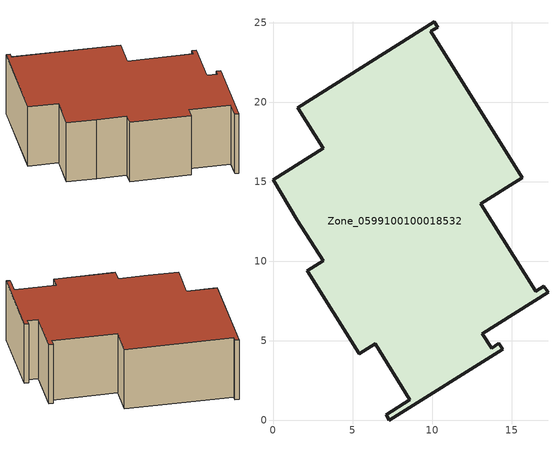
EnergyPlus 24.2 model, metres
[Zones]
Zone_0599100100018532
 floor ground (C_G): 8.61,1.3 6.41,4.83 5.41,4.21 2.16,9.41 3.15,10.04 1.54,12.58 0,15.14 3.15,17.1 1.54,19.68 10.14,25.08 10.36,24.71 9.92,24.45 15.68,15.26 13.06,13.63 16.53,8.11 17.03,8.44 17.29,8.05 13.15,5.46 13.74,4.53 14.2,4.85 14.45,4.48 7.32,0 7.12,0.37 z0
 wall outside (C_F): 3.15,10.04 2.16,9.41 5.41,4.21 6.41,4.83 8.61,1.3 7.12,0.37 7.32,0 14.45,4.48 14.2,4.85 13.74,4.53 13.15,5.46 17.29,8.05 17.03,8.44 16.53,8.11 13.06,13.63 15.68,15.26 9.92,24.45 10.36,24.71 10.14,25.08 1.54,19.68 3.15,17.1 0,15.14 1.54,12.58 3.15,10.04 z0:6.67
 roof outside (C_R): 14.45,4.48 14.2,4.85 13.74,4.53 13.15,5.46 17.29,8.05 17.03,8.44 16.53,8.11 13.06,13.63 15.68,15.26 9.92,24.45 10.36,24.71 10.14,25.08 1.54,19.68 3.15,17.1 0,15.14 1.54,12.58 3.15,10.04 2.16,9.41 5.41,4.21 6.41,4.83 8.61,1.3 7.12,0.37 7.32,0 z6.67
[BUILDING]
Pand.0599100100018532: North Axis=0; Terrain=City; Loads Convergence Tolerance Value=0.04; Temperature Convergence Tolerance Value=0.4; Solar Distribution=FullExterior; Maximum Number of Warmup Days=25; Minimum Number of Warmup Days=1
[Site:Location]
Rotterdam.The.Hague.AP_ZH_NLD Design_Conditions: Latitude=51.96; Longitude=4.45; Time Zone=1; Elevation=-4.5
[SITE:GROUNDTEMPERATURE:BUILDINGSURFACE]
18, 18, 18, 18, 18, 18, 18, 18, 18, 18, 18, 18
[MATERIAL] Thermal Absorptance=0.9; Solar Absorptance=0.7; Visible Absorptance=0.7
Name | Roughness | Thickness | Conductivity | Density | Specific Heat
G.D.2015-2018 | MediumSmooth | 0.15 | 0.0428571 | 540 | 1210
F.D.2015-2018 | Rough | 0.3 | 0.0666667 | 1920 | 840
R.D.2015-2018 | MediumRough | 0.2 | 0.0333333 | 1500 | 1000
[CONSTRUCTION]
C_G: G.D.2015-2018
C_F: F.D.2015-2018
C_R: R.D.2015-2018
[ZONE]
Zone_0599100100018532: Type=1; Multiplier=1; Ceiling Height=Autocalculate; Volume=Autocalculate; Floor Area=autocalculate; Part of Total Floor Area=Yes
[ZONEINFILTRATION:DESIGNFLOWRATE]
Infil_Zone_0599100100018532: Zone or ZoneList or Space or SpaceList=Zone_0599100100018532; Schedule=AlwaysOn; Design Flow Rate Calculation Method=Flow/Area; Flow Rate per Floor Area=0.0021; Constant Term Coefficient=1; Temperature Term Coefficient=0; Velocity Term Coefficient=0; Velocity Squared Term Coefficient=0
[HVACTEMPLATE:ZONE:IDEALLOADSAIRSYSTEM]
Zone_0599100100018532: Maximum Heating Supply Air Temperature=50; Minimum Cooling Supply Air Temperature=13; Maximum Heating Supply Air Humidity Ratio=0.0156; Minimum Cooling Supply Air Humidity Ratio=0.0077; Heating Limit=NoLimit; Cooling Limit=NoLimit; Dehumidification Control Type=ConstantSensibleHeatRatio; Cooling Sensible Heat Ratio=0.7; Dehumidification Setpoint=60; Humidification Control Type=None; Humidification Setpoint=30; Outdoor Air Method=None; Outdoor Air Flow Rate per Person=0.00944; Outdoor Air Flow Rate per Zone Floor Area=0; Outdoor Air Flow Rate per Zone=0; Demand Controlled Ventilation Type=None; Outdoor Air Economizer Type=NoEconomizer; Heat Recovery Type=None; Sensible Heat Recovery Effectiveness=0.7; Latent Heat Recovery Effectiveness=0.65
[ZONECONTROL:THERMOSTAT]
ThermostatControl_Zone_0599100100018532: Zone or ZoneList=Zone_0599100100018532; Control Type Schedule=DualSetpointControlType; Control 1=Thermostat_Zone_0599100100018532; Temperature Difference Between Cutout And Setpoint=0
[THERMOSTATSETPOINT:DUALSETPOINT]
Thermostat_Zone_0599100100018532: Heating Setpoint Temperature Schedule=HeatingSetpoint_Zone_0599100100018532; Cooling Setpoint Temperature Schedule=CoolingSetpoint_Zone_0599100100018532
[SCHEDULE:COMPACT]
HeatingSetpoint_Zone_0599100100018532: Through: 12/31, For: AllDays, Until: 24:00, 21
CoolingSetpoint_Zone_0599100100018532: Through: 12/31, For: AllDays, Until: 24:00, 24
DualSetpointControlType: Through: 12/31, For: AllDays, Until: 24:00, 4
AlwaysOn: Through: 12/31, For: AllDays, Until: 24:00, 1
